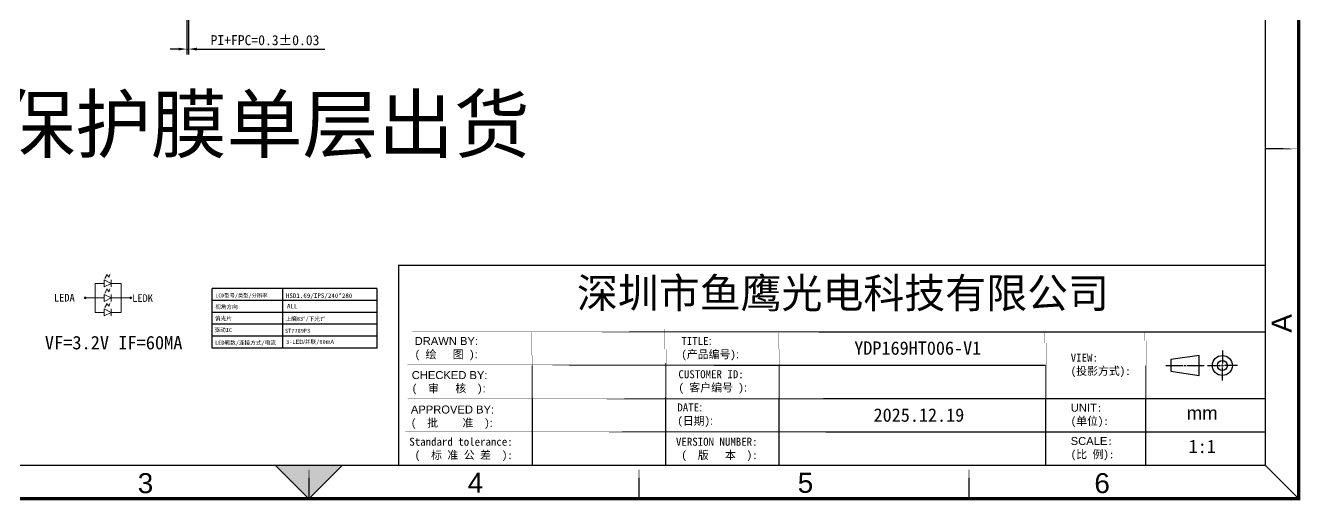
# Model space of a CAD drawing. Header units: millimetres. Extents: x 1161 to 1518, y 416 to 668.
# Drawn here: x 1288.4 to 1517.9, y 415.7 to 501.2 of the extents above; entities that cross this region are included whole.
import ezdxf
from ezdxf.enums import TextEntityAlignment as Align

# ---------------------------------------------------------------- set-up
doc = ezdxf.new("R2010")
doc.units = ezdxf.units.MM
doc.linetypes.add('C_SOLID_M', pattern=[0])
doc.layers.add('DIM', color=4, linetype='Continuous')
doc.layers.add('鑫视界图框', color=3, linetype='Continuous')
doc.layers.add('图框', color=7, linetype='Continuous', lineweight=15)
doc.styles.add('Arial', font='arial.ttf', dxfattribs={"height": 3})
doc.styles.get("Standard").update_dxf_attribs({"font": 'txt', "bigfont": 'gbcbig.shx'})
doc.styles.add('STYLE2', font='')
doc.styles.add('宋体', font='SimSun.ttf')
doc.styles.add('黑体', font='simhei.ttf')
doc.styles.get('STYLE2').set_extended_font_data('DFKai-SB')
doc.dimstyles.new('ISO-25$0', dxfattribs={"dimtxt": 1.8, "dimasz": 1.5, "dimexe": 1, "dimexo": 0.625, "dimtad": 1, "dimdsep": 46, "dimtxsty": 'Standard', "dimcen": 2.5, "dimclrd": 3, "dimclre": 3, "dimclrt": 3, "dimadec": 0, "dimazin": 0, "dimtfac": 1, "dimtmove": 0, "dimatfit": 3, "dimfxl": 1, "dimarcsym": 0})

# ---------------------------------------------------------------- blocks, each defined once
blk = doc.blocks.new('*D125')
at = {"layer": 'Defpoints', "color": 0, "transparency": 16777216}
for p in [(1317.42, 506.26), (1317.72, 506.26), (1317.72, 496.92)]:
    blk.add_point(p, dxfattribs=at)
at = {"layer": 'DIM', "color": 3, "lineweight": -2, "transparency": 16777216}
for p, q in [((1317.42, 505.63), (1317.42, 495.92)), ((1317.72, 505.63), (1317.72, 495.92)), ((1315.92, 496.92), (1314.42, 496.92)), ((1317.42, 496.92), (1317.72, 496.92)), ((1319.22, 496.92), (1342.23, 496.92))]:
    blk.add_line(p, q, dxfattribs=at)
at = {"layer": 'DIM', "color": 3, "transparency": 16777216}
for points in [[(1315.92, 497.17), (1315.92, 496.67), (1317.42, 496.92)], [(1319.22, 497.17), (1319.22, 496.67), (1317.72, 496.92)]]:
    blk.add_solid(points, dxfattribs=at)
at = {"layer": 'DIM', "color": 3, "transparency": 16777216, "insert": (1331.47, 498.51), "char_height": 1.8, "attachment_point": 5, "style": '宋体'}
blk.add_mtext('PI+FPC=0.3{\\fSimSun|b0|i0|c134|p2;±0.03}', dxfattribs=at)

msp = doc.modelspace()

# ---------------------------------------------------------------- hatches: boundary and pattern name
msp.add_hatch(color=3).paths.add_polyline_path([(1333.3621, 421.9726), (1339.3621, 415.9726), (1345.3621, 421.9726)])

# ---------------------------------------------------------------- linework, layer by layer
at = {"color": 4, "linetype": 'Continuous'}
for p, q in [((1351.6916, 453.8288), (1321.9862, 453.8287)), ((1321.9862, 443.0798), (1321.9862, 453.8287)), ((1334.7017, 443.0798), (1334.7017, 453.8287)), ((1351.6916, 443.0798), (1351.6916, 453.7508)), ((1351.6916, 451.6789), (1321.9862, 451.6789)), ((1351.6916, 449.5292), (1321.9862, 449.5292)), ((1351.6916, 447.3794), (1321.9862, 447.3794)), ((1351.6916, 445.2296), (1321.9862, 445.2296)), ((1321.9862, 443.0798), (1321.9862, 443.0798)), ((1351.6916, 443.0798), (1321.9862, 443.0798))]:
    msp.add_line(p, q, dxfattribs=at)
at = {"color": 3}
msp.add_lwpolyline([(1333.3621, 421.9726), (1339.3621, 415.9726), (1345.3621, 421.9726)], close=True, dxfattribs=at)
at = {"layer": '图框', "color": 3, "linetype": 'C_SOLID_M'}
for p, q in [((1302.5042, 454.7419), (1300.8858, 454.7417)), ((1303.7674, 454.7418), (1302.5042, 455.3734)), ((1302.5042, 454.1098), (1302.5042, 455.3731)), ((1303.7675, 454.7418), (1302.5042, 454.1101)), ((1303.0398, 456.3662), (1302.6706, 455.6278)), ((1303.0398, 456.3662), (1303.2987, 455.8483)), ((1303.7675, 454.1098), (1303.7675, 455.3731)), ((1303.7675, 454.7418), (1305.554, 454.742)), ((1299.0992, 452.1266), (1300.8858, 452.1266)), ((1302.5042, 452.1266), (1300.8858, 452.1266)), ((1303.7674, 452.1269), (1302.5042, 452.7586)), ((1302.5042, 451.495), (1302.5042, 452.7582)), ((1303.7675, 452.1269), (1302.5042, 451.4953)), ((1303.0398, 453.7513), (1302.6706, 453.013)), ((1303.0398, 453.7514), (1303.2987, 453.2335)), ((1303.7674, 452.1269), (1305.5544, 452.1269)), ((1303.7675, 451.495), (1303.7675, 452.7582)), ((1305.5544, 452.1276), (1307.3409, 452.1276)), ((1303.7678, 449.5118), (1302.5045, 450.1435)), ((1302.5046, 448.8799), (1302.5046, 450.1431)), ((1303.0402, 451.1362), (1302.671, 450.3979)), ((1303.0401, 451.1363), (1303.2991, 450.6184)), ((1303.7678, 448.8799), (1303.7678, 450.1431)), ((1302.5046, 449.5118), (1300.8858, 449.5115)), ((1303.7678, 449.5118), (1302.5046, 448.8802)), ((1303.7678, 449.5118), (1305.5544, 449.5118))]:
    msp.add_line(p, q, dxfattribs=at)
at = {"layer": '图框', "color": 3}
for p, q in [((1300.8858, 454.7417), (1300.8858, 449.5115)), ((1305.5544, 454.742), (1305.5544, 449.5118))]:
    msp.add_line(p, q, dxfattribs=at)
at = {"layer": '图框', "color": 3, "linetype": 'C_SOLID_M'}
for centre in [(1299.0992, 452.1266), (1307.3409, 452.1276)]:
    msp.add_circle(centre, 0.1684, dxfattribs=at)
for points in [[(1303.453, 455.7831), (1303.6635, 456.5779), (1303.154, 455.9326)], [(1303.453, 453.1683), (1303.6635, 453.963), (1303.154, 453.3178)], [(1303.4534, 450.5532), (1303.6639, 451.3479), (1303.1544, 450.7027)]]:
    msp.add_solid(points, dxfattribs=at)
at = {"layer": '鑫视界图框', "color": 3}
for p, q in [((1503.7979, 442.6726), (1503.7979, 440.3326)), ((1493.61, 439.9993), (1496.715, 439.9993)), ((1496.895, 439.9993), (1497.255, 439.9993)), ((1497.435, 439.9993), (1500.54, 439.9993)), ((1501.0979, 439.9726), (1503.4379, 439.9726)), ((1503.6179, 439.9726), (1503.9779, 439.9726)), ((1503.7979, 439.7926), (1503.7979, 440.1526)), ((1503.7979, 437.2726), (1503.7979, 439.6126)), ((1506.4979, 439.9726), (1504.1579, 439.9726))]:
    msp.add_line(p, q, dxfattribs=at)
for points, const_width in [([(1517.5621, 415.9726), (1161.1621, 415.9726), (1161.1621, 667.9726), (1517.5621, 667.9726)], 0.6), ([(1511.5621, 421.9726), (1167.1621, 421.9726), (1167.1621, 661.9726), (1511.5621, 661.9726)], 0.24), ([(1517.5621, 478.9726), (1511.6221, 478.9726), (1511.6221, 478.9726), (1517.5621, 478.9726)], 0.24), ([(1355.5621, 457.9726), (1511.5621, 457.9726), (1511.5621, 421.9726), (1355.5621, 421.9726)], 0.24), ([(1355.5621, 445.9726), (1511.5621, 445.9726), (1511.5621, 445.9726), (1355.5621, 445.9726)], 0.24), ([(1379.5621, 445.9726), (1379.5621, 445.9726), (1379.5629, 421.9726), (1379.5629, 421.9726)], 0.24), ([(1403.5621, 446.5726), (1403.5621, 446.5726), (1403.5629, 421.9726), (1403.5629, 421.9726)], 0.24), ([(1423.9621, 445.9726), (1423.9621, 445.9726), (1423.9629, 421.9726), (1423.9629, 421.9726)], 0.24), ([(1471.9621, 445.9726), (1471.9621, 445.9726), (1471.9629, 421.9726), (1471.9629, 421.9726)], 0.24), ([(1489.9621, 445.9726), (1489.9621, 445.9726), (1489.9629, 421.9726), (1489.9629, 421.9726)], 0.24), ([(1355.5621, 439.9726), (1471.9623, 439.9726), (1471.9623, 439.9726), (1355.5621, 439.9726)], 0.24), ([(1355.5621, 433.9726), (1511.5621, 433.9726), (1511.5621, 433.9726), (1355.5621, 433.9726)], 0.24), ([(1355.5621, 427.9726), (1511.5621, 427.9726), (1511.5621, 427.9726), (1355.5621, 427.9726)], 0.24), ([(1339.3913, 421.9662), (1339.3913, 421.9662), (1339.3913, 416.0262), (1339.3913, 416.0262)], 0.24), ([(1398.7913, 421.9662), (1398.7913, 421.9662), (1398.7913, 416.0262), (1398.7913, 416.0262)], 0.24), ([(1458.1913, 421.9662), (1458.1913, 421.9662), (1458.1913, 416.0262), (1458.1913, 416.0262)], 0.24)]:
    msp.add_lwpolyline(points, close=True, dxfattribs=dict(at, const_width=const_width))
msp.add_lwpolyline([(1494.51, 441.0253), (1494.51, 438.9733), (1499.64, 438.1993), (1499.64, 441.7993)], close=True, dxfattribs=at)
at = {"layer": '鑫视界图框', "color": 3, "const_width": 0.24}
msp.add_lwpolyline([(1511.5621, 421.9726), (1517.5621, 415.9726)], dxfattribs=at)
at = {"layer": '鑫视界图框', "color": 3}
for radius in [1.8, 0.9]:
    msp.add_circle((1503.7979, 439.9726), radius, dxfattribs=at)

# ---------------------------------------------------------------- texts
at = {"color": 0, "linetype": 'Continuous', "style": '宋体'}
for s, height, rotation, p in [('LCD型号/类型/分辨率', 0.685235, 359.99988, (1327.2269, 452.2234)), ('视角方向', 0.72512, 359.99988, (1324.5323, 450.1712)), ('偏光片', 0.72512, 0.000124, (1323.9734, 448.078)), ('驱动IC', 0.72512, 0.000124, (1323.9535, 446.0133)), ('LED颗数/连接方式/电流', 0.725117, 0.000124, (1327.9611, 443.7099))]:
    msp.add_text(s, height=height, rotation=rotation, dxfattribs=at).set_placement(p, align=Align.CENTER)
at = {"color": 1, "linetype": 'Continuous', "style": '宋体'}
msp.add_text('VF=3.2V IF=60MA', height=2.427847, dxfattribs=at).set_placement((1304.2301, 444.0874), align=Align.MIDDLE_CENTER)
at = {"attachment_point": 1, "style": 'Arial'}
for s, insert, char_height, width in [('{\\fSimHei|b0|i0|c134|p49;\\C1;正面保护膜单层出货}', (1256.3796, 488.393), 10, 131.106676), ('{\\fSimHei|b0|i0|c134|p49;\\C4;深圳市鱼鹰光电科技有限公司}', (1387.6249, 455.71), 5.4, 119.576953)]:
    msp.add_mtext(s, dxfattribs=dict(at, insert=insert, char_height=char_height, width=width))
at = {"color": 1, "attachment_point": 1, "style": '宋体'}
for s, insert, char_height, width in [('ALL', (1335.4153, 451.0652), 0.80617, 25.245137), ('3-{\\fArial|b0|i0|c0|p32;LED/}并联/60{\\fArial|b0|i0|c0|p32;mA}', (1335.2724, 444.5929), 0.725553, 9.240239)]:
    msp.add_mtext(s, dxfattribs=dict(at, insert=insert, char_height=char_height, width=width))
at = {"color": 1, "style": '宋体'}
for tag, p, height in [('HSD1.69/IPS/240*280', (1335.2197, 452.137), 0.8062), ('上磨83°/下光7°', (1335.168, 448.0061), 0.7256)]:
    msp.add_attdef(tag, p, '', height=height, dxfattribs=at)
at = {"color": 2, "style": '宋体'}
msp.add_attdef('ST7789P3', (1335.0698, 445.8545), '', height=0.7256, dxfattribs=at)
at = {"layer": '图框', "color": 3, "style": 'STYLE2'}
for s, p in [('LEDA', (1293.4891, 451.4875)), ('LEDK', (1307.561, 451.4101))]:
    msp.add_text(s, height=1.37499, dxfattribs=at).set_placement(p)
at = {"layer": '鑫视界图框', "color": 3, "insert": (1512.6977, 445.8747), "char_height": 3.6, "width": 15.28916, "attachment_point": 1, "rotation": 90}
msp.add_mtext('{\\fArial|b0|i0|c0|p34;A}', dxfattribs=at)
at = {"layer": '鑫视界图框', "color": 3, "lineweight": 0, "attachment_point": 1}
for s, insert, char_height, width, style in [('{\\fArial|b0|i0|c0|p34;\\C256;DRAWN BY:\\P\\fSimHei|b0|i0|c0|p49;(\\fSimHei|b0|i0|c134|p49; 绘   图 \\fSimHei|b0|i0|c0|p49;)\\fArial|b0|i0|c0|p34;:}', (1358.4128, 445.0998), 1.44, 32.186561, '宋体'), ('{\\fSimHei|b0|i0|c0|p49;\\C256;TITLE\\fArial|b0|i0|c0|p34;:\\P\\fSimHei|b0|i0|c0|p49;(\\fSimHei|b0|i0|c134|p49;产品编号\\fSimHei|b0|i0|c0|p49;)\\fArial|b0|i0|c0|p34;:}', (1406.4128, 445.0998), 1.44, 11.592821, '宋体'), ('{\\C0;YDP169HT006-V1}', (1437.5393, 444.3081), 2.4, 28.120328, '黑体'), ('{\\fSimHei|b0|i0|c0|p49;\\C256;VIEW:\\P(\\fSimHei|b0|i0|c134|p49;投影方式\\fSimHei|b0|i0|c0|p49;):}', (1476.4992, 442.102), 1.44, 32.186561, '宋体'), ('{\\fArial|b0|i0|c0|p34;\\C256;CHECKED BY:\\P\\fSimHei|b0|i0|c0|p49;(\\fSimHei|b0|i0|c134|p49;  审   核  \\fSimHei|b0|i0|c0|p49;)\\fArial|b0|i0|c0|p34;:}', (1357.8885, 438.9676), 1.44, 32.186561, '宋体'), ('{\\fSimHei|b0|i0|c0|p49;\\C256;CUSTOMER\\fSimHei|b0|i0|c134|p49; \\fSimHei|b0|i0|c0|p49;ID:\\fArial|b0|i0|c0|p34;\\P\\fSimHei|b0|i0|c0|p49;(\\fSimHei|b0|i0|c134|p49; 客户编号 \\fSimHei|b0|i0|c0|p49;)\\fArial|b0|i0|c0|p34;:}', (1405.8885, 439.1147), 1.44, 32.186561, '宋体'), ('{\\fArial|b0|i0|c0|p34;\\C256;APPROVED BY:\\P\\fSimHei|b0|i0|c0|p49;(\\fSimHei|b0|i0|c134|p49;  批   \\H0.4167x; \\H2.4x; 准  \\fSimHei|b0|i0|c0|p49;)\\fArial|b0|i0|c0|p34;:}', (1357.7313, 432.7701), 1.44, 32.186561, '宋体'), ('{\\fSimHei|b0|i0|c0|p49;\\C256;DATE\\fArial|b0|i0|c0|p34;:\\P\\fSimHei|b0|i0|c0|p49;(\\fSimHei|b0|i0|c134|p49;日期\\fSimHei|b0|i0|c0|p49;\\H1x;)\\fArial|b0|i0|c0|p34;:}', (1405.6957, 433.1378), 1.44, 32.186561, '宋体'), ('{\\C0;2025.12.19}', (1441.0121, 432.2512), 2.4, 18.794238, '黑体'), ('{\\fArial|b0|i0|c0|p34;\\C256;UNIT\\fSimHei|b0|i0|c0|p49;:\\P(\\fSimHei|b0|i0|c134|p49;单位\\fSimHei|b0|i0|c0|p49;):}', (1476.4992, 433.0998), 1.44, 32.186561, '宋体'), ('{\\fArial|b0|i0|c0|p34;\\C256;mm}', (1497.3675, 432.6079), 2.4, 32.186561, '宋体'), ('{\\fSimHei|b0|i0|c134|p49;\\C256;Standard tolerance\\fSimHei|b0|i0|c0|p49;:\\fSimHei|b0|i0|c134|p49;\\P \\fSimHei|b0|i0|c0|p49;(\\fSimHei|b0|i0|c134|p49;  标 准 公 差  \\fSimHei|b0|i0|c0|p49;):}', (1357.4437, 426.9687), 1.44, 32.186561, '宋体'), ('{\\fSimHei|b0|i0|c134|p49;\\C256;VERSION NUMBER\\fSimHei|b0|i0|c0|p49;:\\fSimHei|b0|i0|c134|p49;\\P \\fSimHei|b0|i0|c0|p49;(\\fSimHei|b0|i0|c134|p49;  版   本  \\fSimHei|b0|i0|c0|p49;):}', (1405.4437, 426.9687), 1.44, 32.186561, '宋体'), ('{\\fArial|b0|i0|c0|p34;\\C256;SCALE\\fSimHei|b0|i0|c0|p49;:\\P(\\fSimHei|b0|i0|c134|p49;比 例\\fSimHei|b0|i0|c0|p49;):}', (1476.4992, 427.0998), 1.44, 32.186561, '宋体'), ('{\\fSimHei|b0|i0|c0|p49;\\C256;1:1}', (1497.7285, 426.6079), 2.4, 32.186561, '宋体')]:
    msp.add_mtext(s, dxfattribs=dict(at, insert=insert, char_height=char_height, width=width, style=style))
at = {"layer": '鑫视界图框', "color": 3, "char_height": 3.6, "width": 1.514068, "attachment_point": 1}
for s, insert in [('{\\fArial|b0|i0|c0|p34;3}', (1308.5591, 420.5955)), ('{\\fArial|b0|i0|c0|p34;4}', (1367.9591, 420.6555)), ('{\\fArial|b0|i0|c0|p34;5}', (1427.3591, 420.6555)), ('{\\fArial|b0|i0|c0|p34;6}', (1480.7591, 420.5955))]:
    msp.add_mtext(s, dxfattribs=dict(at, insert=insert))

# ---------------------------------------------------------------- dimensions: what is measured, and where the dimension line sits
at = {"layer": 'DIM', "color": 30}
dim = msp.add_linear_dim(base=(1317.7161, 496.9182), p1=(1317.4161, 506.2596), p2=(1317.7161, 506.2596), text='PI+FPC=<>{\\fSimSun|b0|i0|c134|p2;±0.03}', dimstyle='ISO-25$0', override={"dimtxsty": '宋体'}, dxfattribs=at)
dim.commit()
dim.dimension.update_dxf_attribs({"geometry": '*D125', "text_midpoint": (1331.4711, 498.5082)})

doc.saveas('drawing.dxf')
